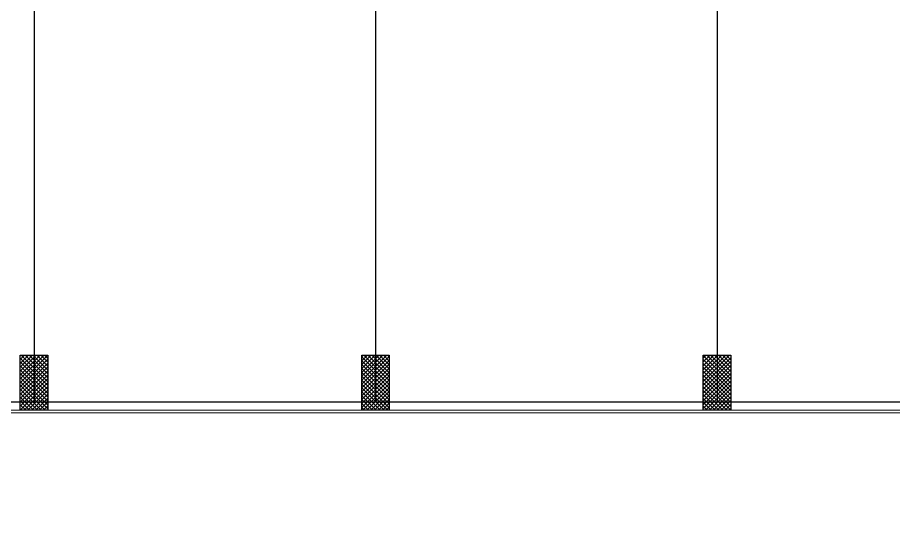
# Model space of a CAD drawing. Header units: millimetres. Extents: x -108 to 357, y -17 to 192.
# Drawn here: x -1.3 to 14.6, y 40.82 to 49.88 of the extents above; entities that cross this region are included whole.
import ezdxf

# ---------------------------------------------------------------- set-up
doc = ezdxf.new("R2010")
doc.units = ezdxf.units.MM
for name, color, linetype, lineweight in [('ars', 11, 'Continuous', 0), ('KOL', 1, 'Continuous', 30), ('lan', 7, 'Continuous', 15)]:
    doc.layers.add(name, color=color, linetype=linetype, lineweight=lineweight)
doc.layers.add('as', color=1, linetype='Continuous', plot=False)
doc.layers.add('POLYLINE TPAK', color=4, linetype='Continuous', lineweight=20, plot=False)

# ---------------------------------------------------------------- blocks, each defined once
blk = doc.blocks.new('k2')
at = {"layer": 'ars'}
h = blk.add_hatch(dxfattribs=at)
h.set_pattern_fill('_USER', color=256, scale=0.05, angle=45, double=1, pattern_type=0)
h.set_pattern_definition([(45, (0, -5), (-0.03535534, 0.03535534), []), (135, (0, -5), (-0.03535534, -0.03535534), [])])
h.paths.add_polyline_path([(-0.25, -0.5), (0.25, -0.5), (0.25, 0.5), (-0.25, 0.5)])
at = {"layer": 'KOL'}
blk.add_lwpolyline([(-0.25, -0.5), (0.25, -0.5), (0.25, 0.5), (-0.25, 0.5)], close=True, dxfattribs=at)
blk = doc.blocks.new('A-DAS')
at = {"layer": 'as'}
for p, q in [((-31.6, 58.65), (-31.6, 45.55)), ((-25.4, 58.65), (-25.4, 45.55)), ((-19.2, 58.65), (-19.2, 45.55)), ((-37.8, 45.55), (36.6, 45.55))]:
    blk.add_line(p, q, dxfattribs=at)
at = {"layer": 'lan'}
for p, q in [((-31.85, 45.4), (-37.55, 45.4)), ((-25.65, 45.4), (-31.35, 45.4)), ((-19.45, 45.4), (-25.15, 45.4)), ((-13.25, 45.4), (-18.95, 45.4))]:
    blk.add_line(p, q, dxfattribs=at)
at = {"layer": 'POLYLINE TPAK', "color": 3}
blk.add_lwpolyline([(24.15, 58.85), (-25.35, 58.85), (-25.35, 60.75), (-31.65, 60.75), (-31.65, 58.85), (-38.1, 58.85), (-38.1, 45.35), (-7.15, 45.35), (-7.15, 43.3), (-7.15, 15.95), (-38.1, 15.95), (-38.1, 2.45), (-31.65, 2.45), (-31.65, 0.55), (-25.35, 0.55), (-25.35, 2.45), (24.15, 2.45)], dxfattribs=at)
at = {"layer": 'KOL', "xscale": -1}
for p in [(-31.6, 45.9), (-25.4, 45.9), (-19.2, 45.9)]:
    blk.add_blockref('k2', p, dxfattribs=at)

msp = doc.modelspace()

# ---------------------------------------------------------------- block references
msp.add_blockref('A-DAS', (30.6, -2.65))

doc.saveas('drawing.dxf')
